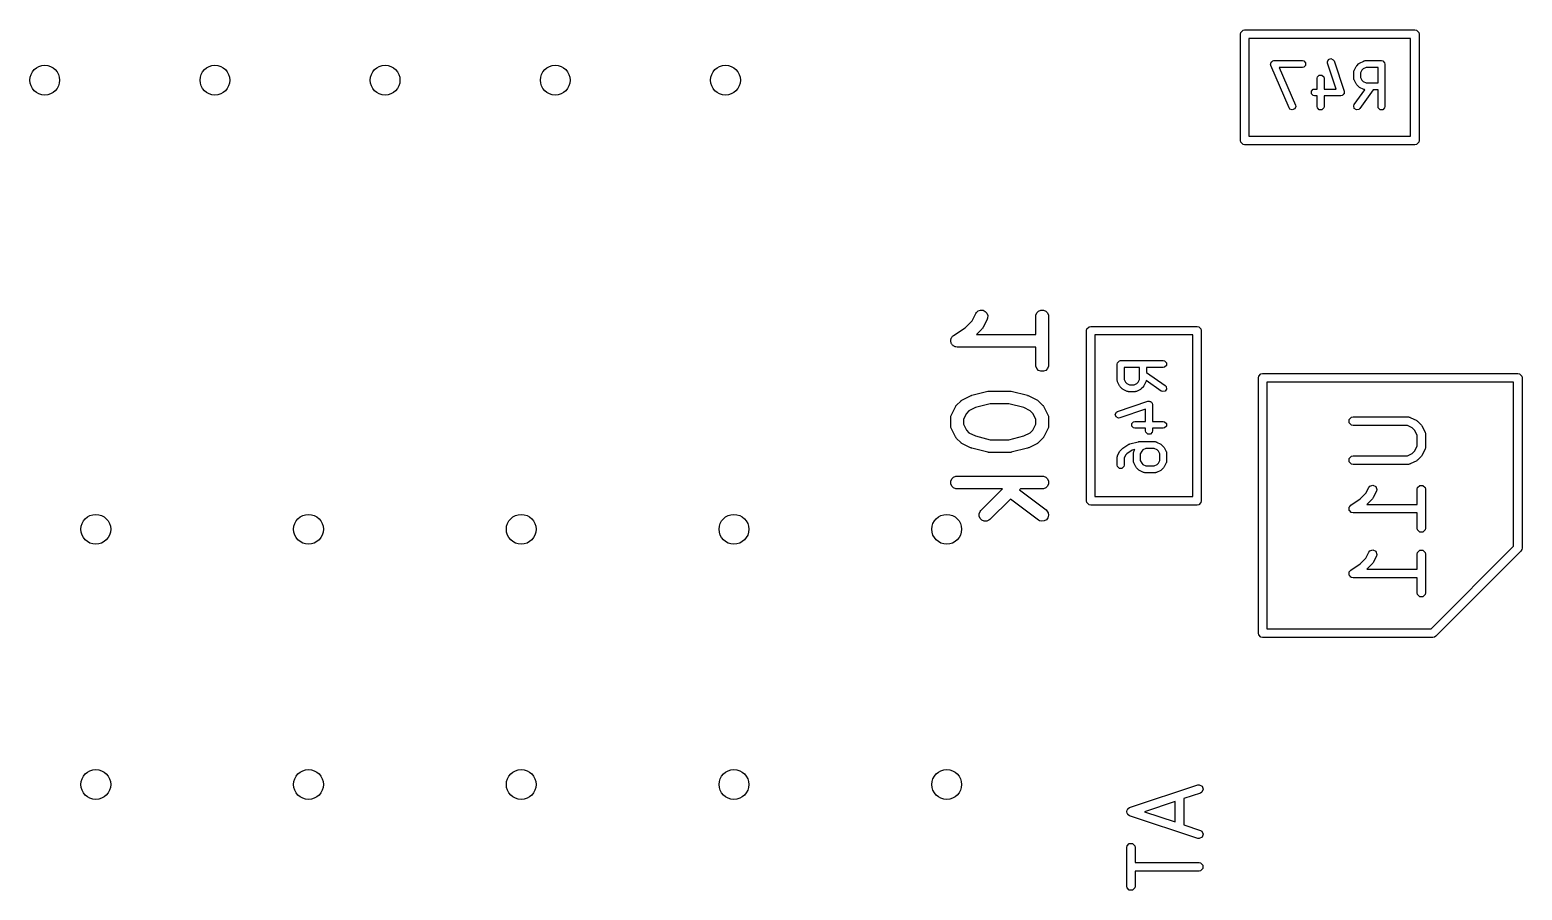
# Model space of a CAD drawing. Header units: inches. Extents: x 0.38 to 5.39, y 0.07 to 3.28.
# Drawn here: x 0.522 to 1.213, y 1.118 to 1.516 of the extents above; entities that cross this region are included whole.
import ezdxf

# ---------------------------------------------------------------- set-up
doc = ezdxf.new("R2010")
doc.units = ezdxf.units.IN
doc.header["$MEASUREMENT"] = 0
doc.layers.add('BLACK', color=250, linetype='CONTINUOUS')

msp = doc.modelspace()

# ---------------------------------------------------------------- linework, layer by layer
at = {"layer": 'BLACK', "linetype": 'CONTINUOUS'}
for p, q in [((1.0822, 1.51446), (1.08235, 1.51522)), ((1.0822, 1.46525), (1.0822, 1.51446)), ((1.08235, 1.51522), (1.08342, 1.51628)), ((1.08342, 1.51628), (1.08417, 1.51643)), ((1.08417, 1.51643), (1.16291, 1.51643)), ((1.08614, 1.5125), (1.08614, 1.46722)), ((1.16094, 1.5125), (1.08614, 1.5125)), ((1.16094, 1.46722), (1.16094, 1.5125)), ((1.16291, 1.51643), (1.16367, 1.51628)), ((1.16367, 1.51628), (1.16473, 1.51522)), ((1.16473, 1.51522), (1.16488, 1.51446)), ((1.16488, 1.51446), (1.16488, 1.46525)), ((1.09619, 1.50058), (1.09631, 1.50088)), ((1.09631, 1.50002), (1.09619, 1.50058)), ((1.09631, 1.5012), (1.09653, 1.50142)), ((1.09631, 1.50088), (1.09631, 1.5012)), ((1.09631, 1.5), (1.09631, 1.50002)), ((1.09631, 1.49999), (1.09631, 1.5)), ((1.09632, 1.49998), (1.09631, 1.49999)), ((1.10475, 1.4803), (1.09632, 1.49998)), ((1.09653, 1.50142), (1.09664, 1.5017)), ((1.09664, 1.5017), (1.09693, 1.50183)), ((1.09693, 1.50183), (1.09716, 1.50206)), ((1.09716, 1.50206), (1.09773, 1.50217)), ((1.09773, 1.50217), (1.09775, 1.50218)), ((1.09775, 1.50218), (1.09775, 1.50217)), ((1.09775, 1.50217), (1.09777, 1.50218)), ((1.09777, 1.50218), (1.11089, 1.50218)), ((1.11089, 1.49903), (1.10015, 1.49903)), ((1.10015, 1.49903), (1.10765, 1.48154)), ((1.11089, 1.50218), (1.11149, 1.50206)), ((1.11149, 1.49915), (1.11089, 1.49903)), ((1.11149, 1.50206), (1.11234, 1.5012)), ((1.11234, 1.5), (1.11149, 1.49915)), ((1.11234, 1.5012), (1.11234, 1.5)), ((1.12244, 1.50165), (1.12298, 1.50273)), ((1.12252, 1.50104), (1.12244, 1.50165)), ((1.12651, 1.48905), (1.12252, 1.50104)), ((1.12298, 1.50273), (1.12412, 1.50311)), ((1.12412, 1.50311), (1.1252, 1.50257)), ((1.1252, 1.50257), (1.12551, 1.50204)), ((1.12551, 1.50204), (1.13019, 1.48798)), ((1.13479, 1.49756), (1.13573, 1.49943)), ((1.13573, 1.49943), (1.13588, 1.49963)), ((1.13588, 1.49963), (1.13602, 1.49984)), ((1.13602, 1.49984), (1.13696, 1.50078)), ((1.13696, 1.50078), (1.13717, 1.50092)), ((1.13717, 1.50092), (1.13737, 1.50107)), ((1.13737, 1.50107), (1.13924, 1.50201)), ((1.13901, 1.49837), (1.13843, 1.49779)), ((1.14032, 1.49903), (1.13901, 1.49837)), ((1.13924, 1.50201), (1.13932, 1.50203)), ((1.13932, 1.50203), (1.13934, 1.50206)), ((1.13934, 1.50206), (1.13959, 1.5021)), ((1.13959, 1.5021), (1.13984, 1.50217)), ((1.13984, 1.50217), (1.13987, 1.50216)), ((1.13987, 1.50216), (1.13995, 1.50218)), ((1.13995, 1.50218), (1.14745, 1.50218)), ((1.14587, 1.49903), (1.14032, 1.49903)), ((1.14587, 1.49186), (1.14587, 1.49903)), ((1.14745, 1.50218), (1.14805, 1.50206)), ((1.14805, 1.50206), (1.1489, 1.5012)), ((1.1489, 1.5012), (1.14902, 1.5006)), ((1.14902, 1.5006), (1.14902, 1.48092)), ((1.11775, 1.49404), (1.11787, 1.49464)), ((1.11775, 1.48905), (1.11775, 1.49404)), ((1.11787, 1.49464), (1.11872, 1.49549)), ((1.11872, 1.49549), (1.11993, 1.49549)), ((1.11993, 1.49549), (1.12078, 1.49464)), ((1.12078, 1.49464), (1.1209, 1.49404)), ((1.1209, 1.49404), (1.1209, 1.48905)), ((1.13462, 1.49685), (1.13464, 1.49693)), ((1.13462, 1.49404), (1.13462, 1.49685)), ((1.13464, 1.49396), (1.13462, 1.49404)), ((1.13463, 1.49696), (1.13469, 1.49721)), ((1.13464, 1.49693), (1.13463, 1.49696)), ((1.13463, 1.49393), (1.13464, 1.49396)), ((1.13469, 1.49368), (1.13463, 1.49393)), ((1.13469, 1.49721), (1.13474, 1.49745)), ((1.13474, 1.49344), (1.13469, 1.49368)), ((1.13474, 1.49745), (1.13477, 1.49748)), ((1.13477, 1.49341), (1.13474, 1.49344)), ((1.13477, 1.49748), (1.13479, 1.49756)), ((1.13479, 1.49333), (1.13477, 1.49341)), ((1.13573, 1.49146), (1.13479, 1.49333)), ((1.13588, 1.49126), (1.13573, 1.49146)), ((1.13843, 1.49779), (1.13777, 1.49648)), ((1.13777, 1.49648), (1.13777, 1.49441)), ((1.13777, 1.49441), (1.13843, 1.4931)), ((1.13843, 1.4931), (1.13901, 1.49252)), ((1.13901, 1.49252), (1.14032, 1.49186)), ((1.14032, 1.49186), (1.14587, 1.49186)), ((1.11506, 1.48808), (1.11591, 1.48893)), ((1.11506, 1.48687), (1.11506, 1.48808)), ((1.11591, 1.48602), (1.11506, 1.48687)), ((1.11591, 1.48893), (1.11651, 1.48905)), ((1.11651, 1.4859), (1.11591, 1.48602)), ((1.11651, 1.48905), (1.11775, 1.48905)), ((1.11775, 1.4859), (1.11651, 1.4859)), ((1.11775, 1.48092), (1.11775, 1.4859)), ((1.1209, 1.48905), (1.12651, 1.48905)), ((1.1287, 1.4859), (1.1209, 1.4859)), ((1.1209, 1.4859), (1.1209, 1.48092)), ((1.1293, 1.48602), (1.1287, 1.4859)), ((1.12948, 1.48621), (1.1293, 1.48602)), ((1.12973, 1.48629), (1.12948, 1.48621)), ((1.12989, 1.48662), (1.12973, 1.48629)), ((1.13015, 1.48687), (1.12989, 1.48662)), ((1.13027, 1.48737), (1.13015, 1.48713)), ((1.13015, 1.48713), (1.13015, 1.48687)), ((1.13019, 1.48798), (1.13027, 1.48737)), ((1.13491, 1.48182), (1.13975, 1.48874)), ((1.13602, 1.49105), (1.13588, 1.49126)), ((1.13696, 1.49011), (1.13602, 1.49105)), ((1.13717, 1.48997), (1.13696, 1.49011)), ((1.13737, 1.48982), (1.13717, 1.48997)), ((1.13924, 1.48888), (1.13737, 1.48982)), ((1.14358, 1.48871), (1.13749, 1.48001)), ((1.13932, 1.48886), (1.13924, 1.48888)), ((1.13934, 1.48883), (1.13932, 1.48886)), ((1.13959, 1.48879), (1.13934, 1.48883)), ((1.13975, 1.48874), (1.13959, 1.48879)), ((1.14587, 1.48871), (1.14358, 1.48871)), ((1.14587, 1.48092), (1.14587, 1.48871)), ((1.1051, 1.47979), (1.10475, 1.4803)), ((1.10622, 1.47934), (1.1051, 1.47979)), ((1.10733, 1.47982), (1.10622, 1.47934)), ((1.10778, 1.48093), (1.10733, 1.47982)), ((1.10765, 1.48154), (1.10778, 1.48093)), ((1.11787, 1.48031), (1.11775, 1.48092)), ((1.11872, 1.47946), (1.11787, 1.48031)), ((1.11993, 1.47946), (1.11872, 1.47946)), ((1.12078, 1.48031), (1.11993, 1.47946)), ((1.1209, 1.48092), (1.12078, 1.48031)), ((1.13466, 1.48126), (1.13491, 1.48182)), ((1.13487, 1.48007), (1.13466, 1.48126)), ((1.13586, 1.47938), (1.13487, 1.48007)), ((1.13704, 1.47959), (1.13586, 1.47938)), ((1.13749, 1.48001), (1.13704, 1.47959)), ((1.14599, 1.48031), (1.14587, 1.48092)), ((1.14684, 1.47946), (1.14599, 1.48031)), ((1.14805, 1.47946), (1.14684, 1.47946)), ((1.1489, 1.48031), (1.14805, 1.47946)), ((1.14902, 1.48092), (1.1489, 1.48031)), ((1.08235, 1.4645), (1.0822, 1.46525)), ((1.08342, 1.46343), (1.08235, 1.4645)), ((1.08614, 1.46722), (1.16094, 1.46722)), ((1.16473, 1.4645), (1.16367, 1.46343)), ((1.16488, 1.46525), (1.16473, 1.4645)), ((1.08417, 1.46328), (1.08342, 1.46343)), ((1.16291, 1.46328), (1.08417, 1.46328)), ((1.16367, 1.46343), (1.16291, 1.46328)), ((0.95486, 1.37859), (0.95807, 1.38179)), ((0.95807, 1.38179), (0.95973, 1.38511)), ((0.95973, 1.38511), (0.96003, 1.3856)), ((0.96003, 1.3856), (0.96091, 1.38636)), ((0.96091, 1.38636), (0.962, 1.38672)), ((0.962, 1.38672), (0.96315, 1.38664)), ((0.96501, 1.38247), (0.96313, 1.37872)), ((0.96315, 1.38664), (0.96418, 1.38612)), ((0.96418, 1.38612), (0.96493, 1.38525)), ((0.96493, 1.38525), (0.9653, 1.38416)), ((0.96522, 1.38301), (0.96501, 1.38247)), ((0.9653, 1.38416), (0.96522, 1.38301)), ((0.98754, 1.38379), (0.98759, 1.38437)), ((0.98754, 1.37549), (0.98754, 1.38379)), ((0.98759, 1.38437), (0.98803, 1.38543)), ((0.98803, 1.38543), (0.98885, 1.38625)), ((0.98885, 1.38625), (0.98991, 1.38669)), ((0.98991, 1.38669), (0.99106, 1.38669)), ((0.99106, 1.38669), (0.99213, 1.38625)), ((0.99213, 1.38625), (0.99294, 1.38543)), ((0.99294, 1.38543), (0.99338, 1.38437)), ((0.99338, 1.38437), (0.99344, 1.38379)), ((0.99344, 1.38379), (0.99344, 1.36129)), ((0.94855, 1.37391), (0.94866, 1.37418)), ((0.94866, 1.37418), (0.94887, 1.37439)), ((0.94887, 1.37439), (0.94903, 1.37463)), ((0.94903, 1.37463), (0.94948, 1.37499)), ((0.94948, 1.375), (0.95486, 1.37859)), ((0.94948, 1.37499), (0.94948, 1.375)), ((0.94948, 1.375), (0.94948, 1.375)), ((0.94948, 1.375), (0.94948, 1.375)), ((0.96258, 1.37795), (0.96012, 1.37549)), ((0.96012, 1.37549), (0.98754, 1.37549)), ((0.96277, 1.37818), (0.96258, 1.37795)), ((0.96283, 1.37823), (0.96277, 1.37818)), ((0.96288, 1.37832), (0.96283, 1.37823)), ((0.96295, 1.3784), (0.96288, 1.37832)), ((0.96298, 1.37847), (0.96295, 1.3784)), ((0.96313, 1.37872), (0.96298, 1.37847)), ((1.01097, 1.37723), (1.01112, 1.37798)), ((1.01097, 1.29849), (1.01097, 1.37723)), ((1.01112, 1.37798), (1.01218, 1.37905)), ((1.01218, 1.37905), (1.01294, 1.3792)), ((1.01294, 1.3792), (1.06215, 1.3792)), ((1.01491, 1.37526), (1.01491, 1.30046)), ((1.06018, 1.37526), (1.01491, 1.37526)), ((1.06018, 1.30046), (1.06018, 1.37526)), ((1.06215, 1.3792), (1.0629, 1.37905)), ((1.0629, 1.37905), (1.06397, 1.37798)), ((1.06397, 1.37798), (1.06412, 1.37723)), ((1.06412, 1.37723), (1.06412, 1.29849)), ((0.94817, 1.37254), (0.94822, 1.37283)), ((0.94822, 1.37226), (0.94817, 1.37254)), ((0.94822, 1.37312), (0.94833, 1.37339)), ((0.94822, 1.37283), (0.94822, 1.37312)), ((0.94822, 1.37197), (0.94822, 1.37226)), ((0.94833, 1.3717), (0.94822, 1.37197)), ((0.94833, 1.37339), (0.94839, 1.37367)), ((0.94839, 1.37141), (0.94833, 1.3717)), ((0.94839, 1.37367), (0.94855, 1.37391)), ((0.94855, 1.37117), (0.94839, 1.37141)), ((0.94866, 1.3709), (0.94855, 1.37117)), ((0.94887, 1.3707), (0.94866, 1.3709)), ((0.94903, 1.37046), (0.94887, 1.3707)), ((0.94927, 1.37029), (0.94903, 1.37046)), ((0.94948, 1.37009), (0.94927, 1.37029)), ((0.94975, 1.36998), (0.94948, 1.37009)), ((0.94999, 1.36981), (0.94975, 1.36998)), ((0.95027, 1.36976), (0.94999, 1.36981)), ((0.95054, 1.36965), (0.95027, 1.36976)), ((0.95111, 1.36959), (0.95054, 1.36965)), ((0.95112, 1.36959), (0.95111, 1.36959)), ((0.98754, 1.36959), (0.95112, 1.36959)), ((0.95112, 1.36959), (0.95112, 1.36959)), ((0.95112, 1.36959), (0.95112, 1.36959)), ((0.98754, 1.36129), (0.98754, 1.36959)), ((0.98759, 1.36072), (0.98754, 1.36129)), ((0.98803, 1.35965), (0.98759, 1.36072)), ((0.99338, 1.36072), (0.99294, 1.35965)), ((0.99344, 1.36129), (0.99338, 1.36072)), ((1.02523, 1.36176), (1.02535, 1.36236)), ((1.02523, 1.35426), (1.02523, 1.36176)), ((1.02535, 1.36236), (1.0262, 1.36322)), ((1.0262, 1.36322), (1.0268, 1.36334)), ((1.0268, 1.36334), (1.04649, 1.36334)), ((1.04649, 1.36334), (1.04709, 1.36322)), ((1.04709, 1.36031), (1.04649, 1.36019)), ((1.04709, 1.36322), (1.04794, 1.36236)), ((1.04794, 1.36116), (1.04709, 1.36031)), ((1.04794, 1.36236), (1.04794, 1.36116)), ((0.98885, 1.35884), (0.98803, 1.35965)), ((0.98991, 1.3584), (0.98885, 1.35884)), ((0.99106, 1.3584), (0.98991, 1.3584)), ((0.99213, 1.35884), (0.99106, 1.3584)), ((0.99294, 1.35965), (0.99213, 1.35884)), ((1.02524, 1.35419), (1.02523, 1.35426)), ((1.02523, 1.35415), (1.02524, 1.35419)), ((1.0253, 1.35391), (1.02523, 1.35415)), ((1.02535, 1.35366), (1.0253, 1.35391)), ((1.02537, 1.35363), (1.02535, 1.35366)), ((1.02539, 1.35356), (1.02537, 1.35363)), ((1.02633, 1.35168), (1.02539, 1.35356)), ((1.03554, 1.36019), (1.02838, 1.36019)), ((1.02838, 1.36019), (1.02838, 1.35463)), ((1.02838, 1.35463), (1.02903, 1.35332)), ((1.03488, 1.35332), (1.03554, 1.35463)), ((1.03554, 1.35463), (1.03554, 1.36019)), ((1.03852, 1.35356), (1.03758, 1.35168)), ((1.03854, 1.35363), (1.03852, 1.35356)), ((1.03857, 1.35366), (1.03854, 1.35363)), ((1.03862, 1.35391), (1.03857, 1.35366)), ((1.03866, 1.35407), (1.03862, 1.35391)), ((1.04558, 1.34922), (1.03866, 1.35407)), ((1.04649, 1.36019), (1.03869, 1.36019)), ((1.03869, 1.36019), (1.03869, 1.35789)), ((1.03869, 1.35789), (1.04739, 1.3518)), ((1.09052, 1.35535), (1.09067, 1.35611)), ((1.09052, 1.23724), (1.09052, 1.35535)), ((1.09067, 1.35611), (1.09173, 1.35717)), ((1.09173, 1.35717), (1.09249, 1.35732)), ((1.09249, 1.35732), (1.2106, 1.35732)), ((1.09446, 1.35339), (1.09446, 1.23921)), ((1.20863, 1.35339), (1.09446, 1.35339)), ((1.20863, 1.27743), (1.20863, 1.35339)), ((1.2106, 1.35732), (1.21135, 1.35717)), ((1.21135, 1.35717), (1.21242, 1.35611)), ((1.21242, 1.35611), (1.21257, 1.35535)), ((1.21257, 1.35535), (1.21257, 1.27661)), ((0.95355, 1.34519), (0.9573, 1.34706)), ((0.9573, 1.34706), (0.95734, 1.34708)), ((0.95734, 1.34708), (0.95736, 1.34709)), ((0.95736, 1.34709), (0.9576, 1.34718)), ((0.9576, 1.34718), (0.95784, 1.34727)), ((0.95784, 1.34727), (0.95786, 1.34727)), ((0.95786, 1.34727), (0.9579, 1.34728)), ((0.9579, 1.34728), (0.9654, 1.34916)), ((0.9654, 1.34916), (0.9655, 1.34917)), ((0.9655, 1.34917), (0.96554, 1.34919)), ((0.96554, 1.34919), (0.96576, 1.34921)), ((0.96576, 1.34921), (0.96597, 1.34924)), ((0.96597, 1.34924), (0.96602, 1.34924)), ((0.96602, 1.34924), (0.96612, 1.34925)), ((0.96612, 1.34925), (0.97549, 1.34925)), ((0.97549, 1.34925), (0.97559, 1.34924)), ((0.97559, 1.34924), (0.97563, 1.34924)), ((0.97563, 1.34924), (0.97585, 1.34921)), ((0.97585, 1.34921), (0.97607, 1.34919)), ((0.97607, 1.34919), (0.97611, 1.34917)), ((0.97611, 1.34917), (0.97621, 1.34916)), ((0.97621, 1.34916), (0.98371, 1.34728)), ((0.98371, 1.34728), (0.98375, 1.34727)), ((0.98375, 1.34727), (0.98377, 1.34727)), ((0.98377, 1.34727), (0.98401, 1.34718)), ((0.98401, 1.34718), (0.98425, 1.34709)), ((0.98425, 1.34709), (0.98427, 1.34708)), ((0.98427, 1.34708), (0.98431, 1.34706)), ((0.98431, 1.34706), (0.98806, 1.34519)), ((1.02648, 1.35148), (1.02633, 1.35168)), ((1.02662, 1.35127), (1.02648, 1.35148)), ((1.02756, 1.35034), (1.02662, 1.35127)), ((1.02777, 1.3502), (1.02756, 1.35034)), ((1.02797, 1.35004), (1.02777, 1.3502)), ((1.02985, 1.3491), (1.02797, 1.35004)), ((1.02903, 1.35332), (1.02961, 1.35274)), ((1.02961, 1.35274), (1.03092, 1.35209)), ((1.02992, 1.34908), (1.02985, 1.3491)), ((1.02995, 1.34906), (1.02992, 1.34908)), ((1.0302, 1.34901), (1.02995, 1.34906)), ((1.03044, 1.34894), (1.0302, 1.34901)), ((1.03047, 1.34895), (1.03044, 1.34894)), ((1.03055, 1.34894), (1.03047, 1.34895)), ((1.03336, 1.34894), (1.03055, 1.34894)), ((1.03092, 1.35209), (1.03299, 1.35209)), ((1.03299, 1.35209), (1.0343, 1.35274)), ((1.03344, 1.34895), (1.03336, 1.34894)), ((1.03347, 1.34894), (1.03344, 1.34895)), ((1.03372, 1.34901), (1.03347, 1.34894)), ((1.03397, 1.34906), (1.03372, 1.34901)), ((1.03399, 1.34908), (1.03397, 1.34906)), ((1.03407, 1.3491), (1.03399, 1.34908)), ((1.03594, 1.35004), (1.03407, 1.3491)), ((1.0343, 1.35274), (1.03488, 1.35332)), ((1.03614, 1.3502), (1.03594, 1.35004)), ((1.03635, 1.35034), (1.03614, 1.3502)), ((1.03729, 1.35127), (1.03635, 1.35034)), ((1.03743, 1.35148), (1.03729, 1.35127)), ((1.03758, 1.35168), (1.03743, 1.35148)), ((1.04615, 1.34898), (1.04558, 1.34922)), ((1.04733, 1.34918), (1.04615, 1.34898)), ((1.04802, 1.35017), (1.04733, 1.34918)), ((1.04739, 1.3518), (1.04781, 1.35136)), ((1.04781, 1.35136), (1.04802, 1.35017)), ((0.94848, 1.33824), (0.95035, 1.34199)), ((0.95035, 1.34199), (0.95051, 1.34224)), ((0.95051, 1.34224), (0.95054, 1.34231)), ((0.95054, 1.34231), (0.9506, 1.34239)), ((0.9506, 1.34239), (0.95066, 1.34248)), ((0.95066, 1.34248), (0.95072, 1.34253)), ((0.95072, 1.34253), (0.95091, 1.34276)), ((0.95091, 1.34276), (0.95278, 1.34463)), ((0.95278, 1.34463), (0.95301, 1.34482)), ((0.95301, 1.34482), (0.95306, 1.34488)), ((0.95306, 1.34488), (0.95315, 1.34493)), ((0.95315, 1.34493), (0.95323, 1.345)), ((0.95323, 1.345), (0.9533, 1.34503)), ((0.9533, 1.34503), (0.95355, 1.34519)), ((0.95662, 1.34012), (0.95542, 1.33892)), ((0.95965, 1.34163), (0.95662, 1.34012)), ((0.96648, 1.34334), (0.95965, 1.34163)), ((0.97513, 1.34334), (0.96648, 1.34334)), ((0.98196, 1.34163), (0.97513, 1.34334)), ((0.98499, 1.34012), (0.98196, 1.34163)), ((0.98619, 1.33892), (0.98499, 1.34012)), ((0.98806, 1.34519), (0.98831, 1.34503)), ((0.98831, 1.34503), (0.98838, 1.345)), ((0.98838, 1.345), (0.98846, 1.34493)), ((0.98846, 1.34493), (0.98855, 1.34488)), ((0.98855, 1.34488), (0.9886, 1.34482)), ((0.9886, 1.34482), (0.98883, 1.34463)), ((0.98883, 1.34463), (0.9907, 1.34276)), ((0.9907, 1.34276), (0.99089, 1.34253)), ((0.99089, 1.34253), (0.99095, 1.34248)), ((0.99095, 1.34248), (0.991, 1.34239)), ((0.991, 1.34239), (0.99107, 1.34231)), ((0.99107, 1.34231), (0.9911, 1.34224)), ((0.9911, 1.34224), (0.99126, 1.34199)), ((0.99126, 1.34199), (0.99313, 1.33824)), ((1.02483, 1.33952), (1.02537, 1.33982)), ((1.02537, 1.33982), (1.03943, 1.34451)), ((1.03835, 1.34083), (1.02636, 1.33683)), ((1.03835, 1.33521), (1.03835, 1.34083)), ((1.03943, 1.34451), (1.04004, 1.34458)), ((1.04004, 1.34458), (1.04027, 1.34447)), ((1.04027, 1.34447), (1.04053, 1.34447)), ((1.04053, 1.34447), (1.04079, 1.34421)), ((1.04079, 1.34421), (1.04111, 1.34405)), ((1.04111, 1.34405), (1.0412, 1.3438)), ((1.0412, 1.3438), (1.04138, 1.34362)), ((1.04138, 1.34362), (1.0415, 1.34301)), ((1.0415, 1.34301), (1.0415, 1.33521)), ((0.94817, 1.33692), (0.94822, 1.3375)), ((0.94817, 1.33317), (0.94817, 1.33692)), ((0.94822, 1.3326), (0.94817, 1.33317)), ((0.94822, 1.3375), (0.94826, 1.33759)), ((0.94826, 1.33759), (0.94827, 1.3377)), ((0.94827, 1.3377), (0.94848, 1.33824)), ((0.95542, 1.33892), (0.95407, 1.33622)), ((0.95407, 1.33622), (0.95407, 1.33387)), ((0.95407, 1.33387), (0.95542, 1.33117)), ((0.98754, 1.33622), (0.98619, 1.33892)), ((0.98619, 1.33117), (0.98754, 1.33387)), ((0.98754, 1.33387), (0.98754, 1.33622)), ((0.99313, 1.33824), (0.99334, 1.3377)), ((0.99334, 1.3377), (0.99334, 1.33759)), ((0.99334, 1.33759), (0.99338, 1.3375)), ((0.99338, 1.3375), (0.99344, 1.33692)), ((0.99344, 1.33317), (0.99338, 1.3326)), ((0.99344, 1.33692), (0.99344, 1.33317)), ((1.02429, 1.33844), (1.02483, 1.33952)), ((1.02467, 1.3373), (1.02429, 1.33844)), ((1.02575, 1.33676), (1.02467, 1.3373)), ((1.02636, 1.33683), (1.02575, 1.33676)), ((1.03191, 1.33424), (1.03276, 1.33509)), ((1.03191, 1.33304), (1.03191, 1.33424)), ((1.03276, 1.33219), (1.03191, 1.33304)), ((1.03276, 1.33509), (1.03336, 1.33521)), ((1.03336, 1.33521), (1.03835, 1.33521)), ((1.0415, 1.33521), (1.04649, 1.33521)), ((1.04649, 1.33521), (1.04709, 1.33509)), ((1.04709, 1.33509), (1.04794, 1.33424)), ((1.04794, 1.33304), (1.04709, 1.33219)), ((1.04794, 1.33424), (1.04794, 1.33304)), ((1.13259, 1.33605), (1.13366, 1.33711)), ((1.13259, 1.33454), (1.13259, 1.33605)), ((1.13366, 1.33348), (1.13259, 1.33454)), ((1.13366, 1.33711), (1.13441, 1.33726)), ((1.13441, 1.33333), (1.13366, 1.33348)), ((1.13441, 1.33726), (1.15991, 1.33726)), ((1.15945, 1.33333), (1.13441, 1.33333)), ((1.16174, 1.33218), (1.15945, 1.33333)), ((1.15991, 1.33726), (1.16001, 1.33724)), ((1.16001, 1.33724), (1.16005, 1.33726)), ((1.16005, 1.33726), (1.16035, 1.33717)), ((1.16035, 1.33717), (1.16066, 1.33711)), ((1.16066, 1.33711), (1.1607, 1.33708)), ((1.1607, 1.33708), (1.16079, 1.33705)), ((1.16079, 1.33705), (1.16379, 1.33556)), ((1.16379, 1.33556), (1.16404, 1.33536)), ((1.16404, 1.33536), (1.1643, 1.33519)), ((1.1643, 1.33519), (1.1658, 1.33369)), ((1.1658, 1.33369), (1.16598, 1.33342)), ((1.16598, 1.33342), (1.16617, 1.33318)), ((1.16617, 1.33318), (1.16767, 1.33018)), ((0.94826, 1.3325), (0.94822, 1.3326)), ((0.94827, 1.33239), (0.94826, 1.3325)), ((0.94848, 1.33185), (0.94827, 1.33239)), ((0.95035, 1.3281), (0.94848, 1.33185)), ((0.95051, 1.32785), (0.95035, 1.3281)), ((0.95054, 1.32778), (0.95051, 1.32785)), ((0.9506, 1.3277), (0.95054, 1.32778)), ((0.95066, 1.32761), (0.9506, 1.3277)), ((0.95072, 1.32756), (0.95066, 1.32761)), ((0.95091, 1.32733), (0.95072, 1.32756)), ((0.95278, 1.32546), (0.95091, 1.32733)), ((0.95542, 1.33117), (0.95662, 1.32997)), ((0.95662, 1.32997), (0.95965, 1.32846)), ((0.95965, 1.32846), (0.96648, 1.32675)), ((0.96648, 1.32675), (0.97513, 1.32675)), ((0.97513, 1.32675), (0.98196, 1.32846)), ((0.98196, 1.32846), (0.98499, 1.32997)), ((0.98499, 1.32997), (0.98619, 1.33117)), ((0.9907, 1.32733), (0.98883, 1.32546)), ((0.99089, 1.32756), (0.9907, 1.32733)), ((0.99095, 1.32761), (0.99089, 1.32756)), ((0.991, 1.3277), (0.99095, 1.32761)), ((0.99107, 1.32778), (0.991, 1.3277)), ((0.9911, 1.32785), (0.99107, 1.32778)), ((0.99126, 1.3281), (0.9911, 1.32785)), ((0.99313, 1.33185), (0.99126, 1.3281)), ((0.99334, 1.33239), (0.99313, 1.33185)), ((0.99338, 1.3326), (0.99334, 1.3325)), ((0.99334, 1.3325), (0.99334, 1.33239)), ((1.03111, 1.32486), (1.03486, 1.32579)), ((1.03336, 1.33207), (1.03276, 1.33219)), ((1.03835, 1.33207), (1.03336, 1.33207)), ((1.03486, 1.32579), (1.03505, 1.3258)), ((1.03505, 1.3258), (1.03524, 1.32584)), ((1.03524, 1.32584), (1.04274, 1.32584)), ((1.03835, 1.33083), (1.03835, 1.33207)), ((1.03847, 1.33023), (1.03835, 1.33083)), ((1.03932, 1.32937), (1.03847, 1.33023)), ((1.04053, 1.32937), (1.03932, 1.32937)), ((1.04138, 1.33023), (1.04053, 1.32937)), ((1.0415, 1.33083), (1.04138, 1.33023)), ((1.04649, 1.33207), (1.0415, 1.33207)), ((1.0415, 1.33207), (1.0415, 1.33083)), ((1.04274, 1.32584), (1.04281, 1.32583)), ((1.04281, 1.32583), (1.04285, 1.32584)), ((1.04285, 1.32584), (1.04309, 1.32577)), ((1.04309, 1.32577), (1.04334, 1.32572)), ((1.04709, 1.33219), (1.04649, 1.33207)), ((1.16279, 1.33113), (1.16174, 1.33218)), ((1.16394, 1.32883), (1.16279, 1.33113)), ((1.16394, 1.32376), (1.16394, 1.32883)), ((1.16767, 1.33018), (1.1677, 1.33008)), ((1.1677, 1.33008), (1.16773, 1.33005)), ((1.16773, 1.33005), (1.16779, 1.32974)), ((1.16779, 1.32974), (1.16787, 1.32943)), ((1.16787, 1.32943), (1.16786, 1.32939)), ((1.16786, 1.32939), (1.16788, 1.3293)), ((1.16788, 1.3293), (1.16788, 1.3233)), ((0.95301, 1.32527), (0.95278, 1.32546)), ((0.95306, 1.32521), (0.95301, 1.32527)), ((0.95315, 1.32516), (0.95306, 1.32521)), ((0.95323, 1.32509), (0.95315, 1.32516)), ((0.9533, 1.32506), (0.95323, 1.32509)), ((0.95355, 1.32491), (0.9533, 1.32506)), ((0.9573, 1.32303), (0.95355, 1.32491)), ((0.95734, 1.32302), (0.9573, 1.32303)), ((0.95736, 1.323), (0.95734, 1.32302)), ((0.9576, 1.32292), (0.95736, 1.323)), ((0.95784, 1.32282), (0.9576, 1.32292)), ((0.95786, 1.32282), (0.95784, 1.32282)), ((0.9579, 1.32281), (0.95786, 1.32282)), ((0.9654, 1.32093), (0.9579, 1.32281)), ((0.9655, 1.32092), (0.9654, 1.32093)), ((0.96554, 1.3209), (0.9655, 1.32092)), ((0.96576, 1.32088), (0.96554, 1.3209)), ((0.96597, 1.32085), (0.96576, 1.32088)), ((0.96602, 1.32085), (0.96597, 1.32085)), ((0.96612, 1.32084), (0.96602, 1.32085)), ((0.97549, 1.32084), (0.96612, 1.32084)), ((0.97559, 1.32085), (0.97549, 1.32084)), ((0.97563, 1.32085), (0.97559, 1.32085)), ((0.97585, 1.32088), (0.97563, 1.32085)), ((0.97607, 1.3209), (0.97585, 1.32088)), ((0.97611, 1.32092), (0.97607, 1.3209)), ((0.97621, 1.32093), (0.97611, 1.32092)), ((0.98371, 1.32281), (0.97621, 1.32093)), ((0.98375, 1.32282), (0.98371, 1.32281)), ((0.98377, 1.32282), (0.98375, 1.32282)), ((0.98401, 1.32292), (0.98377, 1.32282)), ((0.98425, 1.323), (0.98401, 1.32292)), ((0.98427, 1.32302), (0.98425, 1.323)), ((0.98431, 1.32303), (0.98427, 1.32302)), ((0.98806, 1.32491), (0.98431, 1.32303)), ((0.98831, 1.32506), (0.98806, 1.32491)), ((0.98838, 1.32509), (0.98831, 1.32506)), ((0.98846, 1.32516), (0.98838, 1.32509)), ((0.98855, 1.32521), (0.98846, 1.32516)), ((0.9886, 1.32527), (0.98855, 1.32521)), ((0.98883, 1.32546), (0.9886, 1.32527)), ((1.02523, 1.31875), (1.0253, 1.319)), ((1.0253, 1.319), (1.02535, 1.31924)), ((1.02535, 1.31924), (1.02537, 1.31927)), ((1.02537, 1.31927), (1.02539, 1.31935)), ((1.02539, 1.31935), (1.02633, 1.32122)), ((1.02633, 1.32122), (1.02648, 1.32142)), ((1.02648, 1.32142), (1.02662, 1.32163)), ((1.02662, 1.32163), (1.02756, 1.32257)), ((1.02756, 1.32257), (1.02769, 1.32265)), ((1.02769, 1.32265), (1.0278, 1.32276)), ((1.0278, 1.32276), (1.03061, 1.32464)), ((1.02903, 1.31958), (1.02838, 1.31827)), ((1.02968, 1.32023), (1.02903, 1.31958)), ((1.03213, 1.32187), (1.02968, 1.32023)), ((1.03061, 1.32464), (1.03086, 1.32474)), ((1.03086, 1.32474), (1.03111, 1.32486)), ((1.03337, 1.32218), (1.03213, 1.32187)), ((1.03273, 1.32063), (1.0328, 1.32087)), ((1.03274, 1.32059), (1.03273, 1.32063)), ((1.03273, 1.32052), (1.03274, 1.32059)), ((1.03273, 1.31677), (1.03273, 1.32052)), ((1.0328, 1.32087), (1.03285, 1.32112)), ((1.03285, 1.32112), (1.03287, 1.32114)), ((1.03287, 1.32114), (1.03289, 1.32122)), ((1.03289, 1.32122), (1.03337, 1.32218)), ((1.03653, 1.32146), (1.03587, 1.32014)), ((1.03587, 1.32014), (1.03587, 1.31714)), ((1.03711, 1.32203), (1.03653, 1.32146)), ((1.03842, 1.32269), (1.03711, 1.32203)), ((1.04236, 1.32269), (1.03842, 1.32269)), ((1.04368, 1.32203), (1.04236, 1.32269)), ((1.04334, 1.32572), (1.04336, 1.3257)), ((1.04336, 1.3257), (1.04344, 1.32567)), ((1.04344, 1.32567), (1.04532, 1.32474)), ((1.04425, 1.32146), (1.04368, 1.32203)), ((1.04491, 1.32014), (1.04425, 1.32146)), ((1.04491, 1.31714), (1.04491, 1.32014)), ((1.04532, 1.32474), (1.04552, 1.32458)), ((1.04552, 1.32458), (1.04572, 1.32444)), ((1.04572, 1.32444), (1.04666, 1.32351)), ((1.04666, 1.32351), (1.0468, 1.32329)), ((1.0468, 1.32329), (1.04696, 1.3231)), ((1.04696, 1.3231), (1.04789, 1.32122)), ((1.04789, 1.32122), (1.04792, 1.32114)), ((1.04792, 1.32114), (1.04794, 1.32112)), ((1.04794, 1.32112), (1.04799, 1.32087)), ((1.04799, 1.32087), (1.04806, 1.32063)), ((1.04806, 1.32063), (1.04805, 1.32059)), ((1.04805, 1.32059), (1.04806, 1.32052)), ((1.04806, 1.32052), (1.04806, 1.31677)), ((1.13259, 1.31805), (1.13366, 1.31912)), ((1.13366, 1.31912), (1.13441, 1.31927)), ((1.13441, 1.31927), (1.15945, 1.31927)), ((1.15945, 1.31927), (1.16174, 1.32041)), ((1.16174, 1.32041), (1.16279, 1.32146)), ((1.16279, 1.32146), (1.16394, 1.32376)), ((1.1658, 1.3189), (1.1643, 1.3174)), ((1.16598, 1.31917), (1.1658, 1.3189)), ((1.16617, 1.31942), (1.16598, 1.31917)), ((1.16767, 1.32242), (1.16617, 1.31942)), ((1.1677, 1.32251), (1.16767, 1.32242)), ((1.16773, 1.32254), (1.1677, 1.32251)), ((1.16779, 1.32285), (1.16773, 1.32254)), ((1.16787, 1.32316), (1.16779, 1.32285)), ((1.16788, 1.3233), (1.16786, 1.3232)), ((1.16786, 1.3232), (1.16787, 1.32316)), ((1.02524, 1.31872), (1.02523, 1.31875)), ((1.02523, 1.31864), (1.02524, 1.31872)), ((1.02523, 1.31489), (1.02523, 1.31864)), ((1.02535, 1.31429), (1.02523, 1.31489)), ((1.0262, 1.31344), (1.02535, 1.31429)), ((1.0274, 1.31344), (1.0262, 1.31344)), ((1.02826, 1.31429), (1.0274, 1.31344)), ((1.02838, 1.31489), (1.02826, 1.31429)), ((1.02838, 1.31827), (1.02838, 1.31489)), ((1.03274, 1.31669), (1.03273, 1.31677)), ((1.03273, 1.31666), (1.03274, 1.31669)), ((1.0328, 1.31641), (1.03273, 1.31666)), ((1.03285, 1.31616), (1.0328, 1.31641)), ((1.03287, 1.31614), (1.03285, 1.31616)), ((1.03289, 1.31606), (1.03287, 1.31614)), ((1.03383, 1.31419), (1.03289, 1.31606)), ((1.03398, 1.31399), (1.03383, 1.31419)), ((1.03412, 1.31378), (1.03398, 1.31399)), ((1.03506, 1.31284), (1.03412, 1.31378)), ((1.03527, 1.3127), (1.03506, 1.31284)), ((1.03547, 1.31255), (1.03527, 1.3127)), ((1.03735, 1.31161), (1.03547, 1.31255)), ((1.03587, 1.31714), (1.03653, 1.31583)), ((1.03653, 1.31583), (1.03711, 1.31525)), ((1.03711, 1.31525), (1.03842, 1.31459)), ((1.03842, 1.31459), (1.04236, 1.31459)), ((1.04236, 1.31459), (1.04368, 1.31525)), ((1.04532, 1.31255), (1.04344, 1.31161)), ((1.04368, 1.31525), (1.04425, 1.31583)), ((1.04425, 1.31583), (1.04491, 1.31714)), ((1.04552, 1.3127), (1.04532, 1.31255)), ((1.04572, 1.31284), (1.04552, 1.3127)), ((1.04666, 1.31378), (1.04572, 1.31284)), ((1.0468, 1.31399), (1.04666, 1.31378)), ((1.04696, 1.31419), (1.0468, 1.31399)), ((1.04789, 1.31606), (1.04696, 1.31419)), ((1.04792, 1.31614), (1.04789, 1.31606)), ((1.04794, 1.31616), (1.04792, 1.31614)), ((1.04799, 1.31641), (1.04794, 1.31616)), ((1.04806, 1.31666), (1.04799, 1.31641)), ((1.04806, 1.31677), (1.04805, 1.31669)), ((1.04805, 1.31669), (1.04806, 1.31666)), ((1.13259, 1.31654), (1.13259, 1.31805)), ((1.13366, 1.31548), (1.13259, 1.31654)), ((1.13441, 1.31533), (1.13366, 1.31548)), ((1.15991, 1.31533), (1.13441, 1.31533)), ((1.16001, 1.31535), (1.15991, 1.31533)), ((1.16005, 1.31533), (1.16001, 1.31535)), ((1.16035, 1.31542), (1.16005, 1.31533)), ((1.16066, 1.31548), (1.16035, 1.31542)), ((1.1607, 1.31551), (1.16066, 1.31548)), ((1.16079, 1.31554), (1.1607, 1.31551)), ((1.16379, 1.31704), (1.16079, 1.31554)), ((1.16404, 1.31723), (1.16379, 1.31704)), ((1.1643, 1.3174), (1.16404, 1.31723)), ((0.94822, 1.3075), (0.94866, 1.30857)), ((0.94822, 1.30635), (0.94822, 1.3075)), ((0.94866, 1.30528), (0.94822, 1.30635)), ((0.94866, 1.30857), (0.94948, 1.30938)), ((0.94948, 1.30447), (0.94866, 1.30528)), ((0.94948, 1.30938), (0.95054, 1.30982)), ((0.95054, 1.30982), (0.95112, 1.30988)), ((0.95112, 1.30988), (0.99049, 1.30988)), ((0.99049, 1.30988), (0.99106, 1.30982)), ((0.99106, 1.30982), (0.99213, 1.30938)), ((0.99213, 1.30938), (0.99294, 1.30857)), ((0.99294, 1.30528), (0.99213, 1.30447)), ((0.99294, 1.30857), (0.99338, 1.3075)), ((0.99338, 1.30635), (0.99294, 1.30528)), ((0.99338, 1.3075), (0.99338, 1.30635)), ((1.03742, 1.31159), (1.03735, 1.31161)), ((1.03745, 1.31156), (1.03742, 1.31159)), ((1.03769, 1.31151), (1.03745, 1.31156)), ((1.03794, 1.31145), (1.03769, 1.31151)), ((1.03797, 1.31146), (1.03794, 1.31145)), ((1.03805, 1.31144), (1.03797, 1.31146)), ((1.04274, 1.31144), (1.03805, 1.31144)), ((1.04281, 1.31146), (1.04274, 1.31144)), ((1.04285, 1.31145), (1.04281, 1.31146)), ((1.04309, 1.31151), (1.04285, 1.31145)), ((1.04334, 1.31156), (1.04309, 1.31151)), ((1.04336, 1.31159), (1.04334, 1.31156)), ((1.04344, 1.31161), (1.04336, 1.31159)), ((1.14165, 1.30468), (1.14212, 1.30529)), ((1.14212, 1.30529), (1.14355, 1.30576)), ((1.14355, 1.30576), (1.1449, 1.30509)), ((1.1449, 1.30509), (1.14538, 1.30366)), ((1.16409, 1.30455), (1.16516, 1.30562)), ((1.16516, 1.30562), (1.16666, 1.30562)), ((1.16666, 1.30562), (1.16773, 1.30455)), ((0.95054, 1.30403), (0.94948, 1.30447)), ((0.95112, 1.30397), (0.95054, 1.30403)), ((0.97211, 1.30397), (0.95112, 1.30397)), ((0.96215, 1.29401), (0.97211, 1.30397)), ((0.97577, 1.29928), (0.96633, 1.28984)), ((0.98872, 1.28956), (0.97577, 1.29928)), ((0.98046, 1.30397), (0.97999, 1.30349)), ((0.97999, 1.30349), (0.99226, 1.29429)), ((0.99049, 1.30397), (0.98046, 1.30397)), ((0.99106, 1.30403), (0.99049, 1.30397)), ((0.99213, 1.30447), (0.99106, 1.30403)), ((1.01112, 1.29773), (1.01097, 1.29849)), ((1.01491, 1.30046), (1.06018, 1.30046)), ((1.06412, 1.29849), (1.06397, 1.29773)), ((1.13332, 1.29644), (1.13766, 1.29933)), ((1.13766, 1.29933), (1.14029, 1.30196)), ((1.14029, 1.30196), (1.14165, 1.30468)), ((1.1433, 1.29941), (1.14067, 1.29677)), ((1.14348, 1.29967), (1.1433, 1.29941)), ((1.14367, 1.29992), (1.14348, 1.29967)), ((1.14517, 1.30292), (1.14367, 1.29992)), ((1.14538, 1.30366), (1.14517, 1.30292)), ((1.16394, 1.3038), (1.16409, 1.30455)), ((1.16394, 1.29677), (1.16394, 1.3038)), ((1.16773, 1.30455), (1.16788, 1.3038)), ((1.16788, 1.3038), (1.16788, 1.2858)), ((0.96135, 1.2925), (0.96179, 1.29357)), ((0.96135, 1.29135), (0.96135, 1.2925)), ((0.96179, 1.29029), (0.96135, 1.29135)), ((0.96179, 1.29357), (0.96215, 1.29401)), ((0.99226, 1.29429), (0.99269, 1.2939)), ((0.99269, 1.2939), (0.99327, 1.29291)), ((0.99344, 1.29177), (0.99315, 1.29065)), ((0.99327, 1.29291), (0.99344, 1.29177)), ((1.01218, 1.29667), (1.01112, 1.29773)), ((1.01294, 1.29652), (1.01218, 1.29667)), ((1.06215, 1.29652), (1.01294, 1.29652)), ((1.0629, 1.29667), (1.06215, 1.29652)), ((1.06397, 1.29773), (1.0629, 1.29667)), ((1.13248, 1.29442), (1.13259, 1.29498)), ((1.13259, 1.29425), (1.13248, 1.29442)), ((1.13259, 1.29555), (1.13274, 1.2957)), ((1.13259, 1.29498), (1.13259, 1.29555)), ((1.13259, 1.29405), (1.13259, 1.29425)), ((1.133, 1.29364), (1.13259, 1.29405)), ((1.13274, 1.2957), (1.13278, 1.29589)), ((1.13278, 1.29589), (1.13332, 1.29644)), ((1.13332, 1.29316), (1.133, 1.29364)), ((1.13352, 1.29312), (1.13332, 1.29316)), ((1.13366, 1.29298), (1.13352, 1.29312)), ((1.13441, 1.29283), (1.13366, 1.29298)), ((1.16394, 1.29283), (1.13441, 1.29283)), ((1.14067, 1.29677), (1.16394, 1.29677)), ((1.16394, 1.2858), (1.16394, 1.29283)), ((0.9626, 1.28947), (0.96179, 1.29029)), ((0.96367, 1.28903), (0.9626, 1.28947)), ((0.96482, 1.28903), (0.96367, 1.28903)), ((0.96588, 1.28947), (0.96482, 1.28903)), ((0.96633, 1.28984), (0.96588, 1.28947)), ((0.98921, 1.28926), (0.98872, 1.28956)), ((0.99033, 1.28898), (0.98921, 1.28926)), ((0.99147, 1.28914), (0.99033, 1.28898)), ((0.99246, 1.28973), (0.99147, 1.28914)), ((0.99315, 1.29065), (0.99246, 1.28973)), ((1.16409, 1.28505), (1.16394, 1.2858)), ((1.16516, 1.28398), (1.16409, 1.28505)), ((1.16773, 1.28505), (1.16666, 1.28398)), ((1.16788, 1.2858), (1.16773, 1.28505)), ((1.16666, 1.28398), (1.16516, 1.28398)), ((1.17041, 1.23921), (1.20863, 1.27743)), ((1.13766, 1.26933), (1.14029, 1.27197)), ((1.14029, 1.27197), (1.14165, 1.27468)), ((1.14165, 1.27468), (1.14212, 1.27529)), ((1.14212, 1.27529), (1.14355, 1.27577)), ((1.14355, 1.27577), (1.1449, 1.27509)), ((1.14517, 1.27292), (1.14367, 1.26992)), ((1.1449, 1.27509), (1.14538, 1.27366)), ((1.14538, 1.27366), (1.14517, 1.27292)), ((1.16394, 1.2738), (1.16409, 1.27456)), ((1.16394, 1.26677), (1.16394, 1.2738)), ((1.16409, 1.27456), (1.16516, 1.27562)), ((1.16516, 1.27562), (1.16666, 1.27562)), ((1.16666, 1.27562), (1.16773, 1.27456)), ((1.16773, 1.27456), (1.16788, 1.2738)), ((1.16788, 1.2738), (1.16788, 1.2558)), ((1.21199, 1.27522), (1.17262, 1.23585)), ((1.21242, 1.27586), (1.21199, 1.27522)), ((1.21257, 1.27661), (1.21242, 1.27586)), ((1.13248, 1.26442), (1.13259, 1.26498)), ((1.13259, 1.26425), (1.13248, 1.26442)), ((1.13259, 1.26556), (1.13274, 1.2657)), ((1.13259, 1.26498), (1.13259, 1.26556)), ((1.13259, 1.26405), (1.13259, 1.26425)), ((1.133, 1.26364), (1.13259, 1.26405)), ((1.13274, 1.2657), (1.13278, 1.2659)), ((1.13278, 1.2659), (1.13332, 1.26644)), ((1.13332, 1.26317), (1.133, 1.26364)), ((1.13332, 1.26644), (1.13766, 1.26933)), ((1.1433, 1.26941), (1.14067, 1.26677)), ((1.14067, 1.26677), (1.16394, 1.26677)), ((1.14348, 1.26967), (1.1433, 1.26941)), ((1.14367, 1.26992), (1.14348, 1.26967)), ((1.13352, 1.26313), (1.13332, 1.26317)), ((1.13366, 1.26298), (1.13352, 1.26313)), ((1.13441, 1.26283), (1.13366, 1.26298)), ((1.16394, 1.26283), (1.13441, 1.26283)), ((1.16394, 1.2558), (1.16394, 1.26283)), ((1.16409, 1.25505), (1.16394, 1.2558)), ((1.16516, 1.25399), (1.16409, 1.25505)), ((1.16666, 1.25399), (1.16516, 1.25399)), ((1.16773, 1.25505), (1.16666, 1.25399)), ((1.16788, 1.2558), (1.16773, 1.25505)), ((1.09067, 1.23649), (1.09052, 1.23724)), ((1.09173, 1.23543), (1.09067, 1.23649)), ((1.09446, 1.23921), (1.17041, 1.23921)), ((1.09249, 1.23528), (1.09173, 1.23543)), ((1.17123, 1.23528), (1.09249, 1.23528)), ((1.17198, 1.23543), (1.17123, 1.23528)), ((1.17262, 1.23585), (1.17198, 1.23543)), ((1.03093, 1.15645), (1.06243, 1.16695)), ((1.06243, 1.16695), (1.06319, 1.16705)), ((1.06319, 1.16705), (1.06454, 1.16637)), ((1.06367, 1.16322), (1.05602, 1.16067)), ((1.05602, 1.16067), (1.05602, 1.1485)), ((1.06434, 1.1636), (1.06367, 1.16322)), ((1.06501, 1.16494), (1.06434, 1.1636)), ((1.06454, 1.16637), (1.06501, 1.16494)), ((1.02959, 1.15472), (1.02987, 1.15528)), ((1.02964, 1.15458), (1.02959, 1.15472)), ((1.02959, 1.15445), (1.02964, 1.15458)), ((1.02987, 1.15389), (1.02959, 1.15445)), ((1.02987, 1.15528), (1.03007, 1.15587)), ((1.03007, 1.1533), (1.02987, 1.15389)), ((1.03007, 1.15587), (1.0302, 1.15594)), ((1.0302, 1.15323), (1.03007, 1.1533)), ((1.0302, 1.15594), (1.03027, 1.15607)), ((1.03027, 1.1531), (1.0302, 1.15323)), ((1.03027, 1.15607), (1.03093, 1.15645)), ((1.05208, 1.15935), (1.03778, 1.15458)), ((1.03778, 1.15458), (1.05208, 1.14982)), ((1.05208, 1.14982), (1.05208, 1.15935)), ((1.03093, 1.15272), (1.03027, 1.1531)), ((1.06243, 1.14222), (1.03093, 1.15272)), ((1.05602, 1.1485), (1.06367, 1.14595)), ((1.02974, 1.13884), (1.0308, 1.13991)), ((1.0308, 1.13991), (1.03231, 1.13991)), ((1.03231, 1.13991), (1.03337, 1.13884)), ((1.06319, 1.14212), (1.06243, 1.14222)), ((1.06454, 1.1428), (1.06319, 1.14212)), ((1.06367, 1.14595), (1.06434, 1.14557)), ((1.06434, 1.14557), (1.06501, 1.14423)), ((1.06501, 1.14423), (1.06454, 1.1428)), ((1.02959, 1.13809), (1.02974, 1.13884)), ((1.02959, 1.12009), (1.02959, 1.13809)), ((1.03337, 1.13884), (1.03352, 1.13809)), ((1.03352, 1.13809), (1.03352, 1.13106)), ((1.03352, 1.13106), (1.06305, 1.13106)), ((1.06305, 1.12712), (1.03352, 1.12712)), ((1.03352, 1.12712), (1.03352, 1.12009)), ((1.06305, 1.13106), (1.0638, 1.13091)), ((1.0638, 1.12727), (1.06305, 1.12712)), ((1.0638, 1.13091), (1.06487, 1.12984)), ((1.06487, 1.12833), (1.0638, 1.12727)), ((1.06487, 1.12984), (1.06487, 1.12833)), ((1.02974, 1.11934), (1.02959, 1.12009)), ((1.0308, 1.11827), (1.02974, 1.11934)), ((1.03337, 1.11934), (1.03231, 1.11827)), ((1.03352, 1.12009), (1.03337, 1.11934)), ((1.03231, 1.11827), (1.0308, 1.11827))]:
    msp.add_line(p, q, dxfattribs=at)
at = {"layer": 'BLACK'}
for centre in [(0.52898, 1.49315), (0.52898, 1.49315), (0.60772, 1.49315), (0.60772, 1.49315), (0.68646, 1.49315), (0.68646, 1.49315), (0.7652, 1.49315), (0.7652, 1.49315), (0.84394, 1.49315), (0.84394, 1.49315), (0.5526, 1.28528), (0.5526, 1.28528), (0.65102, 1.28528), (0.65102, 1.28528), (0.74945, 1.28528), (0.74945, 1.28528), (0.84787, 1.28528), (0.84787, 1.28528), (0.9463, 1.28528), (0.9463, 1.28528), (0.5526, 1.16717), (0.5526, 1.16717), (0.65102, 1.16717), (0.65102, 1.16717), (0.74945, 1.16717), (0.74945, 1.16717), (0.84787, 1.16717), (0.84787, 1.16717), (0.9463, 1.16717), (0.9463, 1.16717)]:
    msp.add_circle(centre, 0.00689, dxfattribs=at)

doc.saveas('drawing.dxf')
